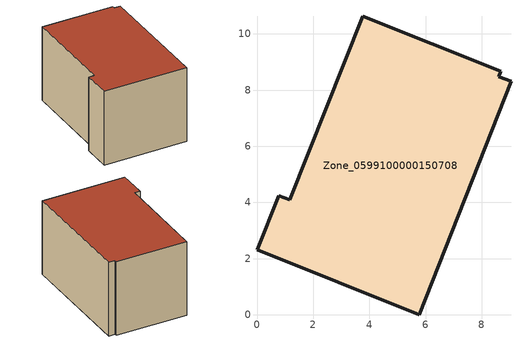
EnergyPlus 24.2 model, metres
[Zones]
Zone_0599100000150708
 floor ground (C_G): 9.04,8.32 5.78,0 0,2.31 0.77,4.24 1.16,4.09 3.76,10.63 8.68,8.66 8.61,8.48 z0
 wall outside (C_F): 1.16,4.09 0.77,4.24 0,2.31 5.78,0 9.04,8.32 8.61,8.48 8.68,8.66 3.76,10.63 1.16,4.09 z0:5.68
 roof outside (C_R): 5.78,0 9.04,8.32 8.61,8.48 8.68,8.66 3.76,10.63 1.16,4.09 0.77,4.24 0,2.31 z5.68
[BUILDING]
Pand.0599100000150708: North Axis=0; Terrain=City; Loads Convergence Tolerance Value=0.04; Temperature Convergence Tolerance Value=0.4; Solar Distribution=FullExterior; Maximum Number of Warmup Days=25; Minimum Number of Warmup Days=1
[Site:Location]
Rotterdam.The.Hague.AP_ZH_NLD Design_Conditions: Latitude=51.96; Longitude=4.45; Time Zone=1; Elevation=-4.5
[SITE:GROUNDTEMPERATURE:BUILDINGSURFACE]
18, 18, 18, 18, 18, 18, 18, 18, 18, 18, 18, 18
[MATERIAL] Thermal Absorptance=0.9; Solar Absorptance=0.7; Visible Absorptance=0.7
Name | Roughness | Thickness | Conductivity | Density | Specific Heat
G.TI.1975-1991 | MediumSmooth | 0.15 | 0.288461 | 540 | 1210
F.TI.1975-1991 | Rough | 0.3 | 0.230769 | 1920 | 840
R.TI.1975-1991 | MediumRough | 0.2 | 0.153846 | 1500 | 1000
[CONSTRUCTION]
C_G: G.TI.1975-1991
C_F: F.TI.1975-1991
C_R: R.TI.1975-1991
[ZONE]
Zone_0599100000150708: Type=1; Multiplier=1; Ceiling Height=Autocalculate; Volume=Autocalculate; Floor Area=autocalculate; Part of Total Floor Area=Yes
[ZONEINFILTRATION:DESIGNFLOWRATE]
Infil_Zone_0599100000150708: Zone or ZoneList or Space or SpaceList=Zone_0599100000150708; Schedule=AlwaysOn; Design Flow Rate Calculation Method=Flow/Area; Flow Rate per Floor Area=0.003; Constant Term Coefficient=1; Temperature Term Coefficient=0; Velocity Term Coefficient=0; Velocity Squared Term Coefficient=0
[HVACTEMPLATE:ZONE:IDEALLOADSAIRSYSTEM]
Zone_0599100000150708: Maximum Heating Supply Air Temperature=50; Minimum Cooling Supply Air Temperature=13; Maximum Heating Supply Air Humidity Ratio=0.0156; Minimum Cooling Supply Air Humidity Ratio=0.0077; Heating Limit=NoLimit; Cooling Limit=NoLimit; Dehumidification Control Type=ConstantSensibleHeatRatio; Cooling Sensible Heat Ratio=0.7; Dehumidification Setpoint=60; Humidification Control Type=None; Humidification Setpoint=30; Outdoor Air Method=None; Outdoor Air Flow Rate per Person=0.00944; Outdoor Air Flow Rate per Zone Floor Area=0; Outdoor Air Flow Rate per Zone=0; Demand Controlled Ventilation Type=None; Outdoor Air Economizer Type=NoEconomizer; Heat Recovery Type=None; Sensible Heat Recovery Effectiveness=0.7; Latent Heat Recovery Effectiveness=0.65
[ZONECONTROL:THERMOSTAT]
ThermostatControl_Zone_0599100000150708: Zone or ZoneList=Zone_0599100000150708; Control Type Schedule=DualSetpointControlType; Control 1=Thermostat_Zone_0599100000150708; Temperature Difference Between Cutout And Setpoint=0
[THERMOSTATSETPOINT:DUALSETPOINT]
Thermostat_Zone_0599100000150708: Heating Setpoint Temperature Schedule=HeatingSetpoint_Zone_0599100000150708; Cooling Setpoint Temperature Schedule=CoolingSetpoint_Zone_0599100000150708
[SCHEDULE:COMPACT]
HeatingSetpoint_Zone_0599100000150708: Through: 12/31, For: AllDays, Until: 24:00, 21
CoolingSetpoint_Zone_0599100000150708: Through: 12/31, For: AllDays, Until: 24:00, 24
DualSetpointControlType: Through: 12/31, For: AllDays, Until: 24:00, 4
AlwaysOn: Through: 12/31, For: AllDays, Until: 24:00, 1
